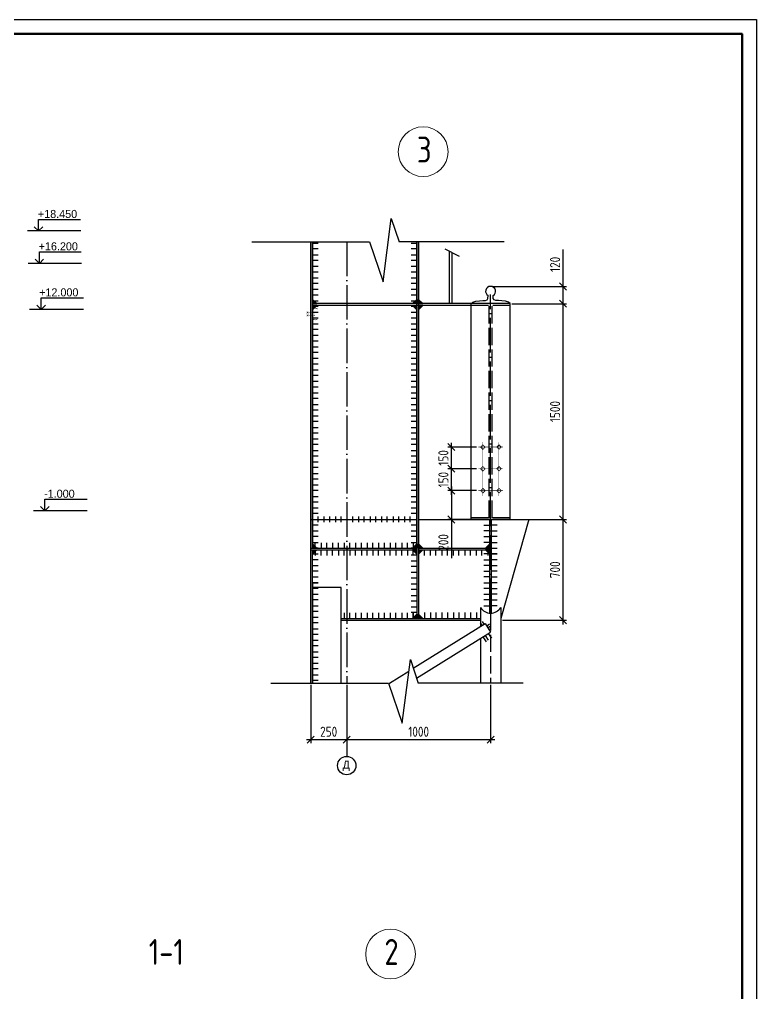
# Model space of a CAD drawing. Header units: millimetres. Extents: x -258606 to -95372, y 16759 to 83244.
# Drawn here: x -124261.1 to -124005.1, y 42006.5 to 42345.1 of the extents above; entities that cross this region are included whole.
import ezdxf

# ---------------------------------------------------------------- set-up
doc = ezdxf.new("R2010")
doc.units = ezdxf.units.MM
doc.header["$LTSCALE"] = 0.5
doc.linetypes.add('ACAD_ISO02W100', pattern=[15, 12, -3])
doc.linetypes.add('ACAD_ISO04W100', pattern=[30, 24, -3, 0, -3])
doc.layers.add('ЛИНИИ_015', color=7, linetype='Continuous', lineweight=13)
doc.layers.add('основной', color=7, linetype='Continuous', lineweight=60)
for name, color, linetype in [('Осевые', 7, 'ACAD_ISO04W100'), ('оси', 7, 'ACAD_ISO04W100'), ('текст', 7, 'Continuous'), ('тонкие', 7, 'Continuous')]:
    doc.layers.add(name, color=color, linetype=linetype)
doc.styles.add('style1', font='', dxfattribs={"oblique": 15, "height": 3.5})
doc.styles.add('ТЕКСТ_30', font='', dxfattribs={"height": 3.5})
doc.styles.get('style1').set_extended_font_data('GOST type A')
doc.styles.get('ТЕКСТ_30').set_extended_font_data('GOST2304')
doc.dimstyles.new('РАЗМЕРЫ_20', dxfattribs={"dimtxt": 3, "dimasz": 2.5, "dimexe": 1.25, "dimexo": 0.625, "dimgap": 1, "dimtad": 3, "dimdec": 1, "dimlfac": 20, "dimrnd": 1, "dimdsep": 46, "dimtxsty": 'ТЕКСТ_30', "dimblk1": 'OBLIQUE', "dimblk2": 'OBLIQUE', "dimsah": 1, "dimcen": 2.5, "dimdle": 1.5, "dimclrt": 4, "dimadec": 0, "dimazin": 0, "dimtfac": 1, "dimtdec": 1, "dimtmove": 0, "dimatfit": 3, "dimfxl": 1, "dimtolj": 1, "dimarcsym": 0})

# ---------------------------------------------------------------- blocks, each defined once
blk = doc.blocks.new('_Oblique')
at = {"color": 0, "linetype": 'ByBlock', "lineweight": -2}
blk.add_line((-0.5, -0.5), (0.5, 0.5), dxfattribs=at)
blk = doc.blocks.new('*D989')
at = {"layer": 'Defpoints', "color": 0, "transparency": 16777216}
for p in [(-124090.69, 42246.28), (-124072.32, 42246.28), (-124090.69, 42171.28)]:
    blk.add_point(p, dxfattribs=at)
at = {"layer": 'текст', "color": 0, "lineweight": -2, "transparency": 16777216}
for p, q in [((-124090.06, 42246.28), (-124071.07, 42246.28)), ((-124072.32, 42169.78), (-124072.32, 42247.78)), ((-124090.06, 42171.28), (-124071.07, 42171.28))]:
    blk.add_line(p, q, dxfattribs=at)
at = {"layer": 'текст', "color": 0, "lineweight": -2, "transparency": 16777216, "xscale": 2.5, "yscale": 2.5, "zscale": 2.5}
for p, rotation in [((-124072.32, 42246.28), 90), ((-124072.32, 42171.28), 270)]:
    blk.add_blockref('_Oblique', p, dxfattribs=dict(at, rotation=rotation))
at = {"layer": 'текст', "color": 4, "transparency": 16777216, "insert": (-124075.07, 42208.78), "char_height": 3.5, "attachment_point": 5, "rotation": 90, "style": 'ТЕКСТ_30'}
blk.add_mtext('\\A1;1500', dxfattribs=at)
blk = doc.blocks.new('*D990')
at = {"layer": 'Defpoints', "color": 0, "transparency": 16777216}
for p in [(-124097.47, 42252.28), (-124090.69, 42246.28), (-124072.32, 42246.28)]:
    blk.add_point(p, dxfattribs=at)
at = {"layer": 'текст', "color": 0, "lineweight": -2, "transparency": 16777216}
for p, q in [((-124072.32, 42252.28), (-124072.32, 42265.12)), ((-124096.84, 42252.28), (-124071.07, 42252.28)), ((-124072.32, 42246.28), (-124072.32, 42253.78)), ((-124090.06, 42246.28), (-124071.07, 42246.28))]:
    blk.add_line(p, q, dxfattribs=at)
at = {"layer": 'текст', "color": 0, "lineweight": -2, "transparency": 16777216, "xscale": 2.5, "yscale": 2.5, "zscale": 2.5}
for p, rotation in [((-124072.32, 42252.28), 90), ((-124072.32, 42246.28), 270)]:
    blk.add_blockref('_Oblique', p, dxfattribs=dict(at, rotation=rotation))
at = {"layer": 'текст', "color": 4, "transparency": 16777216, "insert": (-124075.07, 42259.95), "char_height": 3.5, "attachment_point": 5, "rotation": 90, "style": 'ТЕКСТ_30'}
blk.add_mtext('\\A1;120', dxfattribs=at)
blk = doc.blocks.new('*D991')
at = {"layer": 'Defpoints', "color": 0, "transparency": 16777216}
for p in [(-124084.2, 42171.28), (-124072.32, 42171.28), (-124093.97, 42136.28)]:
    blk.add_point(p, dxfattribs=at)
at = {"layer": 'текст', "color": 0, "lineweight": -2, "transparency": 16777216}
for p, q in [((-124083.57, 42171.28), (-124071.07, 42171.28)), ((-124072.32, 42134.78), (-124072.32, 42172.78)), ((-124093.34, 42136.28), (-124071.07, 42136.28))]:
    blk.add_line(p, q, dxfattribs=at)
at = {"layer": 'текст', "color": 0, "lineweight": -2, "transparency": 16777216, "xscale": 2.5, "yscale": 2.5, "zscale": 2.5}
for p, rotation in [((-124072.32, 42171.28), 90), ((-124072.32, 42136.28), 270)]:
    blk.add_blockref('_Oblique', p, dxfattribs=dict(at, rotation=rotation))
at = {"layer": 'текст', "color": 4, "transparency": 16777216, "insert": (-124075.07, 42153.78), "char_height": 3.5, "attachment_point": 5, "rotation": 90, "style": 'ТЕКСТ_30'}
blk.add_mtext('\\A1;700', dxfattribs=at)
blk = doc.blocks.new('*D992')
at = {"layer": 'Defpoints', "color": 0, "transparency": 16777216}
for p in [(-124159.97, 42114.41), (-124147.47, 42114.41), (-124147.47, 42094.72)]:
    blk.add_point(p, dxfattribs=at)
at = {"layer": 'текст', "color": 0, "lineweight": -2, "transparency": 16777216}
for p, q in [((-124159.97, 42113.78), (-124159.97, 42093.47)), ((-124147.47, 42113.78), (-124147.47, 42093.47)), ((-124161.47, 42094.72), (-124145.97, 42094.72))]:
    blk.add_line(p, q, dxfattribs=at)
at = {"layer": 'текст', "color": 0, "lineweight": -2, "transparency": 16777216, "xscale": 2.5, "yscale": 2.5, "zscale": 2.5, "rotation": 180}
blk.add_blockref('_Oblique', (-124159.97, 42094.72), dxfattribs=at)
at = {"layer": 'текст', "color": 0, "lineweight": -2, "transparency": 16777216, "xscale": 2.5, "yscale": 2.5, "zscale": 2.5}
blk.add_blockref('_Oblique', (-124147.47, 42094.72), dxfattribs=at)
at = {"layer": 'текст', "color": 4, "transparency": 16777216, "insert": (-124153.72, 42097.47), "char_height": 3.5, "attachment_point": 5, "style": 'ТЕКСТ_30'}
blk.add_mtext('\\A1;250', dxfattribs=at)
blk = doc.blocks.new('*D993')
at = {"layer": 'Defpoints', "color": 0, "transparency": 16777216}
for p in [(-124147.47, 42114.41), (-124097.47, 42114.41), (-124097.47, 42094.72)]:
    blk.add_point(p, dxfattribs=at)
at = {"layer": 'текст', "color": 0, "lineweight": -2, "transparency": 16777216}
for p, q in [((-124147.47, 42113.78), (-124147.47, 42093.47)), ((-124097.47, 42113.78), (-124097.47, 42093.47)), ((-124148.97, 42094.72), (-124095.97, 42094.72))]:
    blk.add_line(p, q, dxfattribs=at)
at = {"layer": 'текст', "color": 0, "lineweight": -2, "transparency": 16777216, "xscale": 2.5, "yscale": 2.5, "zscale": 2.5, "rotation": 180}
blk.add_blockref('_Oblique', (-124147.47, 42094.72), dxfattribs=at)
at = {"layer": 'текст', "color": 0, "lineweight": -2, "transparency": 16777216, "xscale": 2.5, "yscale": 2.5, "zscale": 2.5}
blk.add_blockref('_Oblique', (-124097.47, 42094.72), dxfattribs=at)
at = {"layer": 'текст', "color": 4, "transparency": 16777216, "insert": (-124122.47, 42097.47), "char_height": 3.5, "attachment_point": 5, "style": 'ТЕКСТ_30'}
blk.add_mtext('\\A1;1000', dxfattribs=at)
blk = doc.blocks.new('*D986')
at = {"layer": 'Defpoints', "color": 0, "transparency": 16777216}
for p in [(-124101.78, 42181.28), (-124111.11, 42171.28), (-124101.78, 42171.28)]:
    blk.add_point(p, dxfattribs=at)
at = {"layer": 'текст', "color": 0, "lineweight": -2, "transparency": 16777216}
for p, q in [((-124102.4, 42181.28), (-124112.36, 42181.28)), ((-124111.11, 42182.78), (-124111.11, 42171.28)), ((-124102.4, 42171.28), (-124112.36, 42171.28)), ((-124111.11, 42171.28), (-124111.11, 42157.78))]:
    blk.add_line(p, q, dxfattribs=at)
at = {"layer": 'текст', "color": 0, "lineweight": -2, "transparency": 16777216, "xscale": 2.5, "yscale": 2.5, "zscale": 2.5}
for p, rotation in [((-124111.11, 42181.28), 90), ((-124111.11, 42171.28), 270)]:
    blk.add_blockref('_Oblique', p, dxfattribs=dict(at, rotation=rotation))
at = {"layer": 'текст', "color": 4, "transparency": 16777216, "insert": (-124113.86, 42163.28), "char_height": 3.5, "attachment_point": 5, "rotation": 90, "style": 'ТЕКСТ_30'}
blk.add_mtext('\\A1;200', dxfattribs=at)
blk = doc.blocks.new('*D987')
at = {"layer": 'Defpoints', "color": 0, "transparency": 16777216}
for p in [(-124111.11, 42188.9), (-124101.78, 42188.9), (-124101.78, 42181.28)]:
    blk.add_point(p, dxfattribs=at)
at = {"layer": 'текст', "color": 0, "lineweight": -2, "transparency": 16777216}
for p, q in [((-124111.11, 42179.78), (-124111.11, 42190.4)), ((-124102.4, 42188.9), (-124112.36, 42188.9)), ((-124102.4, 42181.28), (-124112.36, 42181.28))]:
    blk.add_line(p, q, dxfattribs=at)
at = {"layer": 'текст', "color": 0, "lineweight": -2, "transparency": 16777216, "xscale": 2.5, "yscale": 2.5, "zscale": 2.5}
for p, rotation in [((-124111.11, 42188.9), 90), ((-124111.11, 42181.28), 270)]:
    blk.add_blockref('_Oblique', p, dxfattribs=dict(at, rotation=rotation))
at = {"layer": 'текст', "color": 4, "transparency": 16777216, "insert": (-124113.86, 42185.09), "char_height": 3.5, "attachment_point": 5, "rotation": 90, "style": 'ТЕКСТ_30'}
blk.add_mtext('\\A1;150', dxfattribs=at)
blk = doc.blocks.new('*D988')
at = {"layer": 'Defpoints', "color": 0, "transparency": 16777216}
for p in [(-124111.11, 42196.44), (-124101.78, 42196.44), (-124101.78, 42188.9)]:
    blk.add_point(p, dxfattribs=at)
at = {"layer": 'текст', "color": 0, "lineweight": -2, "transparency": 16777216}
for p, q in [((-124111.11, 42187.4), (-124111.11, 42197.94)), ((-124102.4, 42196.44), (-124112.36, 42196.44)), ((-124102.4, 42188.9), (-124112.36, 42188.9))]:
    blk.add_line(p, q, dxfattribs=at)
at = {"layer": 'текст', "color": 0, "lineweight": -2, "transparency": 16777216, "xscale": 2.5, "yscale": 2.5, "zscale": 2.5}
for p, rotation in [((-124111.11, 42196.44), 90), ((-124111.11, 42188.9), 270)]:
    blk.add_blockref('_Oblique', p, dxfattribs=dict(at, rotation=rotation))
at = {"layer": 'текст', "color": 4, "transparency": 16777216, "insert": (-124113.86, 42192.67), "char_height": 3.5, "attachment_point": 5, "rotation": 90, "style": 'ТЕКСТ_30'}
blk.add_mtext('\\A1;150', dxfattribs=at)

msp = doc.modelspace()

# ---------------------------------------------------------------- hatches: boundary and pattern name
h = msp.add_hatch(color=256)
h.dxf.hatch_style = 1
h.paths.add_polyline_path([(-124157.86896, 42246.28495), (-124159.36885, 42246.28495), (-124159.36885, 42247.78483)])
h = msp.add_hatch(color=256)
h.dxf.hatch_style = 1
h.paths.add_polyline_path([(-124157.86896, 42245.68495), (-124159.36885, 42245.68495), (-124159.36885, 42244.18506)])
h = msp.add_hatch(color=256)
h.dxf.hatch_style = 1
h.paths.add_polyline_path([(-124124.56896, 42246.28495), (-124123.06908, 42246.28495), (-124123.06908, 42247.78483)])
h = msp.add_hatch(color=256)
h.dxf.hatch_style = 1
h.paths.add_polyline_path([(-124124.56896, 42245.68495), (-124123.06908, 42245.68495), (-124123.06908, 42244.18506)])
h = msp.add_hatch(color=256)
h.dxf.hatch_style = 1
h.paths.add_polyline_path([(-124120.96896, 42246.28495), (-124122.46885, 42246.28495), (-124122.46885, 42247.78483)])
h = msp.add_hatch(color=256)
h.dxf.hatch_style = 1
h.paths.add_polyline_path([(-124120.96896, 42245.68495), (-124122.46885, 42245.68495), (-124122.46885, 42244.18506)])
h = msp.add_hatch(color=256)
h.dxf.hatch_style = 1
h.paths.add_polyline_path([(-124157.86896, 42161.28495), (-124159.36885, 42161.28495), (-124159.36885, 42162.78483)])
h = msp.add_hatch(color=256)
h.dxf.hatch_style = 1
h.paths.add_polyline_path([(-124157.86896, 42160.68495), (-124159.36885, 42160.68495), (-124159.36885, 42159.18506)])
h = msp.add_hatch(color=256)
h.dxf.hatch_style = 1
h.paths.add_polyline_path([(-124124.56896, 42161.28495), (-124123.06908, 42161.28495), (-124123.06908, 42162.78483)])
h = msp.add_hatch(color=256)
h.dxf.hatch_style = 1
h.paths.add_polyline_path([(-124124.56896, 42160.68495), (-124123.06908, 42160.68495), (-124123.06908, 42159.18506)])
h = msp.add_hatch(color=256)
h.dxf.hatch_style = 1
h.paths.add_polyline_path([(-124120.96896, 42161.28495), (-124122.46885, 42161.28495), (-124122.46885, 42162.78483)])
h = msp.add_hatch(color=256)
h.dxf.hatch_style = 1
h.paths.add_polyline_path([(-124120.96896, 42160.68495), (-124122.46885, 42160.68495), (-124122.46885, 42159.18506)])
h = msp.add_hatch(color=256)
h.dxf.hatch_style = 1
h.paths.add_polyline_path([(-124099.26896, 42161.28495), (-124097.76908, 42161.28495), (-124097.76908, 42162.78483)])
h = msp.add_hatch(color=256)
h.dxf.hatch_style = 1
h.paths.add_polyline_path([(-124099.26896, 42160.68495), (-124097.76908, 42160.68495), (-124097.76908, 42159.18506)])
h = msp.add_hatch(color=256)
h.dxf.hatch_style = 1
h.paths.add_polyline_path([(-124124.56896, 42136.88495), (-124123.06908, 42136.88495), (-124123.06908, 42138.38483)])
h = msp.add_hatch(color=256)
h.dxf.hatch_style = 1
h.paths.add_polyline_path([(-124120.96896, 42136.88495), (-124122.46885, 42136.88495), (-124122.46885, 42138.38483)])

# ---------------------------------------------------------------- linework, layer by layer
at = {"extrusion": (-1.34631e-16, -3.16371e-09, 1)}
for p, q in [((-124846.09721, 42345.07247), (-124005.09721, 42345.07247)), ((-124005.09721, 42345.07247), (-124005.09721, 41751.07247))]:
    msp.add_line(p, q, dxfattribs=at)
for p, q in [((-124134.8173, 42253.84854), (-124131.98626, 42275.94165)), ((-124131.98626, 42275.94165), (-124129.27722, 42267.8204)), ((-124180.40221, 42267.8204), (-124139.53571, 42267.8204)), ((-124159.36896, 42161.28495), (-124159.36896, 42267.8204)), ((-124159.36896, 42267.28495), (-124157.36896, 42267.28495)), ((-124157.36896, 42265.28495), (-124159.36896, 42265.28495)), ((-124139.53571, 42267.8204), (-124134.8173, 42253.84854)), ((-124092.80314, 42267.8204), (-124129.27722, 42267.8204)), ((-124125.06896, 42267.28495), (-124123.06896, 42267.28495)), ((-124123.06896, 42265.28495), (-124125.06896, 42265.28495)), ((-124113.35582, 42265.35944), (-124108.41328, 42262.80237)), ((-124159.36896, 42263.28495), (-124157.36896, 42263.28495)), ((-124125.06896, 42263.28495), (-124123.06896, 42263.28495)), ((-124157.36896, 42261.28495), (-124159.36896, 42261.28495)), ((-124159.36896, 42259.28495), (-124157.36896, 42259.28495)), ((-124123.06896, 42261.28495), (-124125.06896, 42261.28495)), ((-124125.06896, 42259.28495), (-124123.06896, 42259.28495)), ((-124157.36896, 42257.28495), (-124159.36896, 42257.28495)), ((-124159.36896, 42255.28495), (-124157.36896, 42255.28495)), ((-124123.06896, 42257.28495), (-124125.06896, 42257.28495)), ((-124125.06896, 42255.28495), (-124123.06896, 42255.28495)), ((-124157.36896, 42253.28495), (-124159.36896, 42253.28495)), ((-124159.36896, 42251.28495), (-124157.36896, 42251.28495)), ((-124123.06896, 42253.28495), (-124125.06896, 42253.28495)), ((-124125.06896, 42251.28495), (-124123.06896, 42251.28495)), ((-124157.36896, 42249.28495), (-124159.36896, 42249.28495)), ((-124123.06896, 42249.28495), (-124125.06896, 42249.28495)), ((-124159.36896, 42246.28495), (-124159.36896, 42247.78495)), ((-124157.86896, 42246.28495), (-124159.36896, 42247.78495)), ((-124159.36896, 42247.28495), (-124157.36896, 42247.28495)), ((-124159.36896, 42246.28495), (-124157.86896, 42246.28495)), ((-124159.36896, 42245.68495), (-124159.36896, 42244.18495)), ((-124159.36896, 42245.68495), (-124157.86896, 42245.68495)), ((-124157.86896, 42245.68495), (-124159.36896, 42244.18495)), ((-124157.36896, 42245.28495), (-124159.36896, 42245.28495)), ((-124125.06896, 42247.28495), (-124123.06896, 42247.28495)), ((-124123.06896, 42245.28495), (-124125.06896, 42245.28495)), ((-124124.56896, 42246.28495), (-124123.06896, 42247.78495)), ((-124123.06896, 42246.28495), (-124124.56896, 42246.28495)), ((-124123.06896, 42245.68495), (-124124.56896, 42245.68495)), ((-124124.56896, 42245.68495), (-124123.06896, 42244.18495)), ((-124123.06896, 42246.28495), (-124123.06896, 42247.78495)), ((-124123.06896, 42245.68495), (-124123.06896, 42244.18495)), ((-124122.46896, 42246.28495), (-124122.46896, 42247.78495)), ((-124120.96896, 42246.28495), (-124122.46896, 42247.78495)), ((-124122.46896, 42246.28495), (-124120.96896, 42246.28495)), ((-124122.46896, 42245.68495), (-124122.46896, 42244.18495)), ((-124122.46896, 42245.68495), (-124120.96896, 42245.68495)), ((-124120.96896, 42245.68495), (-124122.46896, 42244.18495)), ((-124159.36896, 42243.28495), (-124157.36896, 42243.28495)), ((-124157.36896, 42241.28495), (-124159.36896, 42241.28495)), ((-124125.06896, 42243.28495), (-124123.06896, 42243.28495)), ((-124123.06896, 42241.28495), (-124125.06896, 42241.28495)), ((-124159.36896, 42239.28495), (-124157.36896, 42239.28495)), ((-124125.06896, 42239.28495), (-124123.06896, 42239.28495)), ((-124157.36896, 42237.28495), (-124159.36896, 42237.28495)), ((-124159.36896, 42235.28495), (-124157.36896, 42235.28495)), ((-124123.06896, 42237.28495), (-124125.06896, 42237.28495)), ((-124125.06896, 42235.28495), (-124123.06896, 42235.28495)), ((-124157.36896, 42233.28495), (-124159.36896, 42233.28495)), ((-124159.36896, 42231.28495), (-124157.36896, 42231.28495)), ((-124123.06896, 42233.28495), (-124125.06896, 42233.28495)), ((-124125.06896, 42231.28495), (-124123.06896, 42231.28495)), ((-124157.36896, 42229.28495), (-124159.36896, 42229.28495)), ((-124123.06896, 42229.28495), (-124125.06896, 42229.28495)), ((-124159.36896, 42227.28495), (-124157.36896, 42227.28495)), ((-124157.36896, 42225.28495), (-124159.36896, 42225.28495)), ((-124125.06896, 42227.28495), (-124123.06896, 42227.28495)), ((-124123.06896, 42225.28495), (-124125.06896, 42225.28495)), ((-124159.36896, 42223.28495), (-124157.36896, 42223.28495)), ((-124157.36896, 42221.28495), (-124159.36896, 42221.28495)), ((-124125.06896, 42223.28495), (-124123.06896, 42223.28495)), ((-124123.06896, 42221.28495), (-124125.06896, 42221.28495)), ((-124159.36896, 42219.28495), (-124157.36896, 42219.28495)), ((-124125.06896, 42219.28495), (-124123.06896, 42219.28495)), ((-124157.36896, 42217.28495), (-124159.36896, 42217.28495)), ((-124159.36896, 42215.28495), (-124157.36896, 42215.28495)), ((-124123.06896, 42217.28495), (-124125.06896, 42217.28495)), ((-124125.06896, 42215.28495), (-124123.06896, 42215.28495)), ((-124157.36896, 42213.28495), (-124159.36896, 42213.28495)), ((-124159.36896, 42211.28495), (-124157.36896, 42211.28495)), ((-124123.06896, 42213.28495), (-124125.06896, 42213.28495)), ((-124125.06896, 42211.28495), (-124123.06896, 42211.28495)), ((-124157.36896, 42209.28495), (-124159.36896, 42209.28495)), ((-124159.36896, 42207.28495), (-124157.36896, 42207.28495)), ((-124123.06896, 42209.28495), (-124125.06896, 42209.28495)), ((-124125.06896, 42207.28495), (-124123.06896, 42207.28495)), ((-124157.36896, 42205.28495), (-124159.36896, 42205.28495)), ((-124123.06896, 42205.28495), (-124125.06896, 42205.28495)), ((-124159.36896, 42203.28495), (-124157.36896, 42203.28495)), ((-124157.36896, 42201.28495), (-124159.36896, 42201.28495)), ((-124125.06896, 42203.28495), (-124123.06896, 42203.28495)), ((-124123.06896, 42201.28495), (-124125.06896, 42201.28495)), ((-124159.36896, 42199.28495), (-124157.36896, 42199.28495)), ((-124157.36896, 42197.28495), (-124159.36896, 42197.28495)), ((-124125.06896, 42199.28495), (-124123.06896, 42199.28495)), ((-124123.06896, 42197.28495), (-124125.06896, 42197.28495)), ((-124159.36896, 42195.28495), (-124157.36896, 42195.28495)), ((-124125.06896, 42195.28495), (-124123.06896, 42195.28495)), ((-124157.36896, 42193.28495), (-124159.36896, 42193.28495)), ((-124159.36896, 42191.28495), (-124157.36896, 42191.28495)), ((-124123.06896, 42193.28495), (-124125.06896, 42193.28495)), ((-124125.06896, 42191.28495), (-124123.06896, 42191.28495)), ((-124157.36896, 42189.28495), (-124159.36896, 42189.28495)), ((-124159.36896, 42187.28495), (-124157.36896, 42187.28495)), ((-124123.06896, 42189.28495), (-124125.06896, 42189.28495)), ((-124125.06896, 42187.28495), (-124123.06896, 42187.28495)), ((-124157.36896, 42185.28495), (-124159.36896, 42185.28495)), ((-124123.06896, 42185.28495), (-124125.06896, 42185.28495)), ((-124159.36896, 42183.28495), (-124157.36896, 42183.28495)), ((-124157.36896, 42181.28495), (-124159.36896, 42181.28495)), ((-124157.36896, 42181.28495), (-124159.36896, 42181.28495)), ((-124125.06896, 42183.28495), (-124123.06896, 42183.28495)), ((-124123.06896, 42181.28495), (-124125.06896, 42181.28495)), ((-124159.36896, 42179.28495), (-124157.36896, 42179.28495)), ((-124159.36896, 42179.28495), (-124157.36896, 42179.28495)), ((-124157.36896, 42177.28495), (-124159.36896, 42177.28495)), ((-124157.36896, 42177.28495), (-124159.36896, 42177.28495)), ((-124125.06896, 42179.28495), (-124123.06896, 42179.28495)), ((-124123.06896, 42177.28495), (-124125.06896, 42177.28495)), ((-124159.36896, 42175.28495), (-124157.36896, 42175.28495)), ((-124159.36896, 42175.28495), (-124157.36896, 42175.28495)), ((-124125.06896, 42175.28495), (-124123.06896, 42175.28495)), ((-124157.36896, 42173.28495), (-124159.36896, 42173.28495)), ((-124157.36896, 42173.28495), (-124159.36896, 42173.28495)), ((-124159.36896, 42173.28495), (-124159.36896, 42171.28495)), ((-124159.36896, 42171.28495), (-124157.36896, 42171.28495)), ((-124159.36896, 42171.28495), (-124157.36896, 42171.28495)), ((-124157.36896, 42170.28495), (-124157.36896, 42172.28495)), ((-124155.36896, 42172.28495), (-124155.36896, 42170.28495)), ((-124153.36896, 42170.28495), (-124153.36896, 42172.28495)), ((-124151.36896, 42172.28495), (-124151.36896, 42170.28495)), ((-124149.36896, 42170.28495), (-124149.36896, 42172.28495)), ((-124147.36896, 42172.28495), (-124147.36896, 42170.28495)), ((-124145.36896, 42170.28495), (-124145.36896, 42172.28495)), ((-124143.36896, 42172.28495), (-124143.36896, 42170.28495)), ((-124141.36896, 42170.28495), (-124141.36896, 42172.28495)), ((-124139.36896, 42172.28495), (-124139.36896, 42170.28495)), ((-124137.36896, 42170.28495), (-124137.36896, 42172.28495)), ((-124135.36896, 42172.28495), (-124135.36896, 42170.28495)), ((-124133.36896, 42170.28495), (-124133.36896, 42172.28495)), ((-124131.36896, 42172.28495), (-124131.36896, 42170.28495)), ((-124129.36896, 42170.28495), (-124129.36896, 42172.28495)), ((-124127.36896, 42172.28495), (-124127.36896, 42170.28495)), ((-124125.36896, 42170.28495), (-124125.36896, 42172.28495)), ((-124123.06896, 42173.28495), (-124125.06896, 42173.28495)), ((-124125.06896, 42171.28495), (-124123.06896, 42171.28495)), ((-124097.46896, 42171.28495), (-124104.24794, 42171.28495)), ((-124097.76896, 42171.28495), (-124099.76896, 42171.28495)), ((-124090.68998, 42171.28495), (-124097.46896, 42171.28495)), ((-124157.36896, 42169.28495), (-124159.36896, 42169.28495)), ((-124157.36896, 42169.28495), (-124159.36896, 42169.28495)), ((-124159.36896, 42167.28495), (-124157.36896, 42167.28495)), ((-124159.36896, 42167.28495), (-124157.36896, 42167.28495)), ((-124123.06896, 42169.28495), (-124125.06896, 42169.28495)), ((-124125.06896, 42167.28495), (-124123.06896, 42167.28495)), ((-124099.76896, 42169.28495), (-124097.76896, 42169.28495)), ((-124097.76896, 42167.28495), (-124099.76896, 42167.28495)), ((-124095.16896, 42169.28495), (-124097.16896, 42169.28495)), ((-124097.16896, 42167.28495), (-124095.16896, 42167.28495)), ((-124157.36896, 42165.28495), (-124159.36896, 42165.28495)), ((-124157.36896, 42165.28495), (-124159.36896, 42165.28495)), ((-124159.36896, 42163.28495), (-124157.36896, 42163.28495)), ((-124159.36896, 42163.28495), (-124157.36896, 42163.28495)), ((-124158.36896, 42161.28495), (-124158.36896, 42163.18495)), ((-124156.36896, 42163.18495), (-124156.36896, 42161.28495)), ((-124154.36896, 42161.28495), (-124154.36896, 42163.18495)), ((-124152.36896, 42163.18495), (-124152.36896, 42161.28495)), ((-124150.36896, 42161.28495), (-124150.36896, 42163.18495)), ((-124148.36896, 42163.18495), (-124148.36896, 42161.28495)), ((-124146.36896, 42161.28495), (-124146.36896, 42163.18495)), ((-124144.36896, 42163.18495), (-124144.36896, 42161.28495)), ((-124142.36896, 42161.28495), (-124142.36896, 42163.18495)), ((-124140.36896, 42163.18495), (-124140.36896, 42161.28495)), ((-124138.36896, 42161.28495), (-124138.36896, 42163.18495)), ((-124136.36896, 42163.18495), (-124136.36896, 42161.28495)), ((-124134.36896, 42161.28495), (-124134.36896, 42163.18495)), ((-124132.36896, 42163.18495), (-124132.36896, 42161.28495)), ((-124130.36896, 42161.28495), (-124130.36896, 42163.18495)), ((-124128.36896, 42163.18495), (-124128.36896, 42161.28495)), ((-124126.36896, 42161.28495), (-124126.36896, 42163.18495)), ((-124123.06896, 42165.28495), (-124125.06896, 42165.28495)), ((-124125.06896, 42163.28495), (-124123.06896, 42163.28495)), ((-124124.36896, 42163.18495), (-124124.36896, 42161.28495)), ((-124099.76896, 42165.28495), (-124097.76896, 42165.28495)), ((-124097.76896, 42163.28495), (-124099.76896, 42163.28495)), ((-124095.16896, 42165.28495), (-124097.16896, 42165.28495)), ((-124097.16896, 42163.28495), (-124095.16896, 42163.28495)), ((-124159.36896, 42161.28495), (-124159.36896, 42162.78495)), ((-124157.86896, 42161.28495), (-124159.36896, 42162.78495)), ((-124157.36896, 42161.28495), (-124159.36896, 42161.28495)), ((-124159.36896, 42161.28495), (-124157.86896, 42161.28495)), ((-124157.36896, 42161.28495), (-124159.36896, 42161.28495)), ((-124159.36896, 42160.68495), (-124159.36896, 42159.18495)), ((-124159.36896, 42160.68495), (-124157.86896, 42160.68495)), ((-124157.86896, 42160.68495), (-124159.36896, 42159.18495)), ((-124158.36896, 42160.68495), (-124158.36896, 42158.68495)), ((-124156.36896, 42158.68495), (-124156.36896, 42160.68495)), ((-124154.36896, 42160.68495), (-124154.36896, 42158.68495)), ((-124152.36896, 42158.68495), (-124152.36896, 42160.68495)), ((-124150.36896, 42160.68495), (-124150.36896, 42158.68495)), ((-124148.36896, 42158.68495), (-124148.36896, 42160.68495)), ((-124146.36896, 42160.68495), (-124146.36896, 42158.68495)), ((-124144.36896, 42158.68495), (-124144.36896, 42160.68495)), ((-124142.36896, 42160.68495), (-124142.36896, 42158.68495)), ((-124140.36896, 42158.68495), (-124140.36896, 42160.68495)), ((-124138.36896, 42160.68495), (-124138.36896, 42158.68495)), ((-124136.36896, 42158.68495), (-124136.36896, 42160.68495)), ((-124134.36896, 42160.68495), (-124134.36896, 42158.68495)), ((-124132.36896, 42158.68495), (-124132.36896, 42160.68495)), ((-124130.36896, 42160.68495), (-124130.36896, 42158.68495)), ((-124128.36896, 42158.68495), (-124128.36896, 42160.68495)), ((-124126.36896, 42160.68495), (-124126.36896, 42158.68495)), ((-124123.06896, 42161.28495), (-124125.06896, 42161.28495)), ((-124124.56896, 42161.28495), (-124123.06896, 42162.78495)), ((-124123.06896, 42161.28495), (-124124.56896, 42161.28495)), ((-124123.06896, 42160.68495), (-124124.56896, 42160.68495)), ((-124124.56896, 42160.68495), (-124123.06896, 42159.18495)), ((-124124.36896, 42158.68495), (-124124.36896, 42160.68495)), ((-124123.06896, 42161.28495), (-124123.06896, 42162.78495)), ((-124123.06896, 42160.68495), (-124123.06896, 42159.18495)), ((-124122.46896, 42161.28495), (-124122.46896, 42162.78495)), ((-124120.96896, 42161.28495), (-124122.46896, 42162.78495)), ((-124122.46896, 42161.28495), (-124120.96896, 42161.28495)), ((-124122.46896, 42160.68495), (-124122.46896, 42159.18495)), ((-124122.46896, 42160.68495), (-124120.96896, 42160.68495)), ((-124120.96896, 42160.68495), (-124122.46896, 42159.18495)), ((-124122.46896, 42160.68495), (-124122.46896, 42158.68495)), ((-124120.46896, 42158.68495), (-124120.46896, 42160.68495)), ((-124118.46896, 42160.68495), (-124118.46896, 42158.68495)), ((-124116.46896, 42158.68495), (-124116.46896, 42160.68495)), ((-124114.46896, 42160.68495), (-124114.46896, 42158.68495)), ((-124112.46896, 42158.68495), (-124112.46896, 42160.68495)), ((-124110.46896, 42160.68495), (-124110.46896, 42158.68495)), ((-124108.46896, 42158.68495), (-124108.46896, 42160.68495)), ((-124106.46896, 42160.68495), (-124106.46896, 42158.68495)), ((-124104.46896, 42158.68495), (-124104.46896, 42160.68495)), ((-124102.46896, 42160.68495), (-124102.46896, 42158.68495)), ((-124100.46896, 42158.68495), (-124100.46896, 42160.68495)), ((-124099.76896, 42161.28495), (-124097.76896, 42161.28495)), ((-124099.26896, 42161.28495), (-124097.76896, 42162.78495)), ((-124097.76896, 42161.28495), (-124099.26896, 42161.28495)), ((-124097.76896, 42160.68495), (-124099.26896, 42160.68495)), ((-124099.26896, 42160.68495), (-124097.76896, 42159.18495)), ((-124098.46896, 42160.68495), (-124098.46896, 42158.68495)), ((-124097.76896, 42161.28495), (-124097.76896, 42162.78495)), ((-124097.76896, 42160.68495), (-124097.76896, 42159.18495)), ((-124097.16897, 42161.28495), (-124095.16897, 42161.28495)), ((-124159.36896, 42159.28495), (-124157.36896, 42159.28495)), ((-124157.36896, 42157.28495), (-124159.36896, 42157.28495)), ((-124123.06896, 42158.88495), (-124125.06896, 42158.88495)), ((-124125.06896, 42156.88495), (-124123.06896, 42156.88495)), ((-124097.76896, 42159.28495), (-124099.76896, 42159.28495)), ((-124099.76896, 42157.28495), (-124097.76896, 42157.28495)), ((-124095.16897, 42159.28495), (-124097.16897, 42159.28495)), ((-124097.16896, 42159.28495), (-124095.16896, 42159.28495)), ((-124095.16896, 42157.28495), (-124097.16896, 42157.28495)), ((-124159.36896, 42155.28495), (-124157.36896, 42155.28495)), ((-124157.36896, 42153.28495), (-124159.36896, 42153.28495)), ((-124123.06896, 42154.88495), (-124125.06896, 42154.88495)), ((-124097.76896, 42155.28495), (-124099.76896, 42155.28495)), ((-124099.76896, 42153.28495), (-124097.76896, 42153.28495)), ((-124097.16896, 42155.28495), (-124095.16896, 42155.28495)), ((-124095.16896, 42153.28495), (-124097.16896, 42153.28495)), ((-124159.36896, 42151.28495), (-124157.36896, 42151.28495)), ((-124125.06896, 42152.88495), (-124123.06896, 42152.88495)), ((-124123.06896, 42150.88495), (-124125.06896, 42150.88495)), ((-124097.76896, 42151.28495), (-124099.76896, 42151.28495)), ((-124097.16896, 42151.28495), (-124095.16896, 42151.28495)), ((-124159.36896, 42149.28495), (-124157.36896, 42149.28495)), ((-124157.36896, 42149.28495), (-124159.36896, 42149.28495)), ((-124157.36896, 42147.28495), (-124159.36896, 42147.28495)), ((-124125.06896, 42148.88495), (-124123.06896, 42148.88495)), ((-124123.06896, 42146.88495), (-124125.06896, 42146.88495)), ((-124099.76896, 42149.28495), (-124097.76896, 42149.28495)), ((-124097.76896, 42147.28495), (-124099.76896, 42147.28495)), ((-124095.16896, 42149.28495), (-124097.16896, 42149.28495)), ((-124097.16896, 42147.28495), (-124095.16896, 42147.28495)), ((-124159.36896, 42145.28495), (-124157.36896, 42145.28495)), ((-124157.36896, 42143.28495), (-124159.36896, 42143.28495)), ((-124125.06896, 42144.88495), (-124123.06896, 42144.88495)), ((-124123.06896, 42142.88495), (-124125.06896, 42142.88495)), ((-124099.76896, 42145.28495), (-124097.76896, 42145.28495)), ((-124097.76896, 42143.28495), (-124099.76896, 42143.28495)), ((-124095.16896, 42145.28495), (-124097.16896, 42145.28495)), ((-124097.16896, 42143.28495), (-124095.16896, 42143.28495)), ((-124159.36896, 42141.28495), (-124157.36896, 42141.28495)), ((-124125.06896, 42140.88495), (-124123.06896, 42140.88495)), ((-124099.76896, 42141.28495), (-124097.76896, 42141.28495)), ((-124095.16896, 42141.28495), (-124097.16896, 42141.28495)), ((-124157.36896, 42139.28495), (-124159.36896, 42139.28495)), ((-124159.36896, 42137.28495), (-124157.36896, 42137.28495)), ((-124159.36896, 42114.40649), (-124159.36896, 42136.28495)), ((-124148.36897, 42138.78495), (-124148.36897, 42136.88495)), ((-124146.36897, 42136.88495), (-124146.36897, 42138.78495)), ((-124144.36897, 42138.78495), (-124144.36897, 42136.88495)), ((-124142.36897, 42136.88495), (-124142.36897, 42138.78495)), ((-124140.36897, 42138.78495), (-124140.36897, 42136.88495)), ((-124138.36897, 42136.88495), (-124138.36897, 42138.78495)), ((-124136.36897, 42138.78495), (-124136.36897, 42136.88495)), ((-124134.36897, 42136.88495), (-124134.36897, 42138.78495)), ((-124132.36897, 42138.78495), (-124132.36897, 42136.88495)), ((-124130.36897, 42136.88495), (-124130.36897, 42138.78495)), ((-124128.36897, 42138.78495), (-124128.36897, 42136.88495)), ((-124126.36897, 42136.88495), (-124126.36897, 42138.78495)), ((-124123.06896, 42138.88495), (-124125.06896, 42138.88495)), ((-124125.06896, 42136.88495), (-124123.06896, 42136.88495)), ((-124124.56896, 42136.88495), (-124123.06896, 42138.38495)), ((-124123.06896, 42136.88495), (-124124.56896, 42136.88495)), ((-124124.36897, 42138.78495), (-124124.36897, 42136.88495)), ((-124124.36896, 42136.88494), (-124124.36896, 42138.88494)), ((-124123.06896, 42136.88495), (-124123.06896, 42138.38495)), ((-124122.46896, 42136.88495), (-124122.46896, 42138.38495)), ((-124120.96896, 42136.88495), (-124122.46896, 42138.38495)), ((-124122.46896, 42136.88495), (-124120.96896, 42136.88495)), ((-124120.36896, 42136.88494), (-124120.36896, 42138.88494)), ((-124118.36896, 42138.88494), (-124118.36896, 42136.88494)), ((-124116.36896, 42136.88494), (-124116.36896, 42138.88494)), ((-124114.36896, 42138.88494), (-124114.36896, 42136.88494)), ((-124112.36896, 42136.88494), (-124112.36896, 42138.88494)), ((-124110.36896, 42138.88494), (-124110.36896, 42136.88494)), ((-124108.36896, 42136.88494), (-124108.36896, 42138.88494)), ((-124106.36896, 42138.88494), (-124106.36896, 42136.88494)), ((-124104.36896, 42136.88494), (-124104.36896, 42138.88494)), ((-124102.36896, 42138.88494), (-124102.36896, 42136.88494)), ((-124157.36896, 42135.28495), (-124159.36896, 42135.28495)), ((-124159.36896, 42133.28495), (-124157.36896, 42133.28495)), ((-124100.30651, 42134.45528), (-124100.96896, 42135.32678)), ((-124099.69435, 42134.83566), (-124100.25896, 42135.78209)), ((-124098.82842, 42134.30801), (-124097.85319, 42134.96254)), ((-124098.38756, 42133.59851), (-124097.46896, 42134.28867)), ((-124097.98873, 42132.95665), (-124097.46896, 42133.35984)), ((-124157.36896, 42131.28495), (-124159.36896, 42131.28495)), ((-124159.36896, 42129.28495), (-124157.36896, 42129.28495)), ((-124100.20316, 42130.41025), (-124099.01971, 42128.70955)), ((-124099.33466, 42130.95339), (-124098.26505, 42129.28965)), ((-124098.33575, 42131.57808), (-124097.21634, 42129.94957)), ((-124157.36896, 42127.28495), (-124159.36896, 42127.28495)), ((-124159.36896, 42125.28495), (-124157.36896, 42125.28495)), ((-124157.36896, 42123.28495), (-124159.36896, 42123.28495)), ((-124128.17937, 42100.43463), (-124125.34833, 42122.52774)), ((-124125.34833, 42122.52774), (-124122.6393, 42114.40649)), ((-124159.36896, 42121.28495), (-124157.36896, 42121.28495)), ((-124157.36896, 42119.28495), (-124159.36896, 42119.28495)), ((-124159.36896, 42117.28495), (-124157.36896, 42117.28495)), ((-124132.57229, 42114.40649), (-124125.85408, 42118.58094)), ((-124173.76429, 42114.40649), (-124132.89779, 42114.40649)), ((-124157.36896, 42115.28495), (-124159.36896, 42115.28495)), ((-124132.89779, 42114.40649), (-124128.17937, 42100.43463)), ((-124086.16521, 42114.40649), (-124122.6393, 42114.40649))]:
    msp.add_line(p, q)
at = {"linetype": 'ACAD_ISO02W100'}
msp.add_line((-124097.46896, 42138.70846), (-124097.46896, 42114.40649), dxfattribs=at)
at = {"linetype": 'Continuous', "ltscale": 0.5, "const_width": 0.21903}
for points in [[(-124157.66991, 42244.41672, 0.830542145), (-124159.36896, 42243.28495, -0.435528393)], [(-124157.66991, 42240.9795, -0.89642074), (-124159.26408, 42242.11126, 0.435528393)]]:
    msp.add_lwpolyline(points, format="xyb", dxfattribs=at)
at = {"linetype": 'Continuous', "ltscale": 0.5, "const_width": 0.10951}
for points in [[(-124161.42461, 42242.94961), (-124160.8163, 42243.51549)], [(-124161.42461, 42241.92264), (-124160.8163, 42242.48852)], [(-124160.83728, 42242.86578), (-124161.31973, 42243.57837)], [(-124160.83728, 42241.8388), (-124161.31973, 42242.55139)], [(-124158.52992, 42243.22207), (-124161.04704, 42243.22207)], [(-124158.52992, 42242.1951), (-124161.04704, 42242.1951)], [(-124159.31208, 42243.22995), (-124158.50336, 42243.22995)], [(-124159.31208, 42242.19102), (-124158.50336, 42242.19102)], [(-124158.5509, 42242.97057), (-124158.5509, 42243.45262)], [(-124158.5509, 42241.94359), (-124158.5509, 42242.42564)]]:
    msp.add_lwpolyline(points, dxfattribs=at)
at = {"color": 18, "ltscale": 0.5, "true_color": 0x000000}
for points, const_width in [([(-124100.95202, 42196.42601), (-124100.15582, 42197.22155), (-124099.35963, 42196.42601)], 0.28), ([(-124100.25078, 42179.38116), (-124100.25078, 42198.19056)], 0.15), ([(-124093.75727, 42196.42601), (-124094.55346, 42197.22155), (-124095.34966, 42196.42601)], 0.28), ([(-124094.61093, 42179.38116), (-124094.61093, 42198.03826)], 0.15), ([(-124101.77507, 42196.43908), (-124093.16286, 42196.43908)], 0.15), ([(-124100.95202, 42196.42601), (-124100.15582, 42195.63047), (-124099.35963, 42196.42601)], 0.28), ([(-124093.75727, 42196.42601), (-124094.55346, 42195.63047), (-124095.34966, 42196.42601)], 0.28), ([(-124101.77507, 42188.90009), (-124093.16286, 42188.90009)], 0.15), ([(-124100.95202, 42188.88702), (-124100.15582, 42189.68256), (-124099.35963, 42188.88702)], 0.28), ([(-124100.95202, 42188.88702), (-124100.15582, 42188.09148), (-124099.35963, 42188.88702)], 0.28), ([(-124093.75727, 42188.88702), (-124094.55346, 42189.68256), (-124095.34966, 42188.88702)], 0.28), ([(-124093.75727, 42188.88702), (-124094.55346, 42188.09148), (-124095.34966, 42188.88702)], 0.28), ([(-124101.77507, 42181.28495), (-124093.16286, 42181.28495)], 0.15), ([(-124100.95202, 42181.27188), (-124100.15582, 42182.06742), (-124099.35963, 42181.27188)], 0.28), ([(-124100.95202, 42181.27188), (-124100.15582, 42180.47634), (-124099.35963, 42181.27188)], 0.28), ([(-124093.75727, 42181.27188), (-124094.55346, 42182.06742), (-124095.34966, 42181.27188)], 0.28), ([(-124093.75727, 42181.27188), (-124094.55346, 42180.47634), (-124095.34966, 42181.27188)], 0.28)]:
    msp.add_lwpolyline(points, dxfattribs=dict(at, const_width=const_width))
at = {"layer": 'ЛИНИИ_015', "color": 7, "linetype": 'Continuous', "ltscale": 0.5}
for centre in [(-124120.91999, 42299.11553), (-124132.22111, 42020.19392)]:
    msp.add_circle(centre, 8.64886, dxfattribs=at)
at = {"layer": 'Осевые'}
for p, q in [((-124147.46896, 42267.8204), (-124147.46896, 42114.40649)), ((-124097.46896, 42138.70846), (-124097.46896, 42249.44228))]:
    msp.add_line(p, q, dxfattribs=at)
at = {"layer": 'оси', "ltscale": 20}
msp.add_line((-124147.46896, 42101.6589), (-124147.46896, 42088.91697), dxfattribs=at)
at = {"layer": 'основной', "lineweight": 0, "extrusion": (-1.34631e-16, -3.16371e-09, 1)}
msp.add_line((-124010.09721, 42340.07247), (-124826.09721, 42340.07247), dxfattribs=at)
msp.add_line((-124010.09721, 42340.07247), (-124826.09721, 42340.07247), dxfattribs=at)
at = {"layer": 'основной', "elevation": -0.00001}
msp.add_lwpolyline([(-124010.09721, 41756.07247), (-124826.09721, 41756.07247), (-124826.09721, 42340.07247), (-124010.09721, 42340.07247), (-124010.09721, 41756.07247)], dxfattribs=at)
at = {"layer": 'текст', "linetype": 'Continuous', "ltscale": 20}
for p, q in [((-124254.50779, 42271.55134), (-124254.50779, 42275.55134)), ((-124254.50779, 42275.55134), (-124239.96402, 42275.55134)), ((-124254.50779, 42271.55134), (-124256.00505, 42273.03438)), ((-124254.50779, 42271.55134), (-124253.01054, 42273.03438)), ((-124254.24396, 42260.30134), (-124255.74122, 42261.78438)), ((-124254.24396, 42260.30134), (-124254.24396, 42264.30134)), ((-124254.24396, 42264.30134), (-124239.70019, 42264.30134)), ((-124254.24396, 42260.30134), (-124252.74671, 42261.78438)), ((-124253.60535, 42244.30134), (-124253.60535, 42248.30134)), ((-124253.60535, 42248.30134), (-124238.92751, 42248.30134)), ((-124253.60535, 42244.30134), (-124255.10261, 42245.78438)), ((-124253.60535, 42244.30134), (-124252.10809, 42245.78438)), ((-124252.33128, 42174.30134), (-124252.33128, 42178.30134)), ((-124252.33128, 42178.30134), (-124237.65343, 42178.30134)), ((-124252.33128, 42174.30134), (-124253.82853, 42175.78438)), ((-124252.33128, 42174.30134), (-124250.83402, 42175.78438))]:
    msp.add_line(p, q, dxfattribs=at)
at = {"layer": 'текст', "ltscale": 20}
msp.add_circle((-124147.46896, 42085.71697), 3.2, dxfattribs=at)
at = {"layer": 'тонкие', "lineweight": 0, "extrusion": (-1.34631e-16, -3.16371e-09, 1)}
msp.add_line((-124010.09721, 41756.07247), (-124010.09721, 42340.07247), dxfattribs=at)
at = {"layer": 'тонкие', "color": 7, "lineweight": 0, "extrusion": (-1.34631e-16, -3.16371e-09, 1)}
msp.add_line((-124010.09721, 41756.07247), (-124010.09721, 42340.07247), dxfattribs=at)
at = {"layer": 'тонкие', "ltscale": 20}
for p, q in [((-124239.82995, 42271.55134), (-124258.37372, 42271.55134)), ((-124239.56612, 42260.30134), (-124258.10989, 42260.30134)), ((-124238.92751, 42244.30134), (-124257.60535, 42244.30134)), ((-124237.63963, 42174.30134), (-124256.31748, 42174.30134))]:
    msp.add_line(p, q, dxfattribs=at)
at = {"layer": 'тонкие'}
for p, q in [((-124159.96896, 42161.28495), (-124159.96896, 42267.8204)), ((-124159.36896, 42267.8204), (-124159.36896, 42161.28495)), ((-124123.06896, 42267.8204), (-124123.06896, 42136.88495)), ((-124123.06896, 42161.28495), (-124123.06896, 42267.8204)), ((-124122.46896, 42267.8204), (-124122.46896, 42136.88495)), ((-124111.78073, 42246.28495), (-124111.78073, 42264.54455)), ((-124110.78073, 42246.28495), (-124110.78073, 42264.02719)), ((-124104.24794, 42246.28495), (-124159.36896, 42246.28495)), ((-124104.24794, 42245.68495), (-124159.36896, 42245.68495)), ((-124104.24794, 42171.28495), (-124104.24794, 42246.28495)), ((-124090.68998, 42246.28495), (-124104.24794, 42246.28495)), ((-124090.68998, 42171.28495), (-124090.68998, 42246.28495)), ((-124159.96896, 42171.28495), (-124123.06896, 42171.28495)), ((-124122.46896, 42171.28495), (-124084.19927, 42171.28495)), ((-124097.76896, 42138.70846), (-124097.76896, 42171.28495)), ((-124097.16896, 42138.70846), (-124097.16896, 42171.28495)), ((-124084.19927, 42171.28495), (-124093.96896, 42136.88495)), ((-124159.96896, 42114.40649), (-124159.96896, 42161.28495)), ((-124159.96896, 42161.28495), (-124123.06896, 42161.28495)), ((-124159.96896, 42160.68495), (-124123.06896, 42160.68495)), ((-124159.36896, 42136.28495), (-124159.36896, 42160.68495)), ((-124122.46896, 42161.28495), (-124097.76896, 42161.28495)), ((-124122.46896, 42160.68495), (-124097.76896, 42160.68495)), ((-124159.36896, 42149.28495), (-124159.36896, 42114.40649)), ((-124149.36896, 42147.61789), (-124159.36896, 42147.61789)), ((-124149.36896, 42114.40649), (-124149.36896, 42147.61789)), ((-124100.96896, 42140.68776), (-124100.96896, 42134.04366)), ((-124093.96896, 42140.68776), (-124093.96896, 42114.40649)), ((-124149.36896, 42136.88495), (-124100.96896, 42136.88495)), ((-124149.36896, 42136.28495), (-124100.96896, 42136.28495)), ((-124124.34465, 42119.51885), (-124099.30616, 42135.07687)), ((-124099.30616, 42135.07687), (-124097.46896, 42132.12016)), ((-124123.18376, 42116.03869), (-124097.46896, 42132.12016)), ((-124100.96896, 42129.94226), (-124100.96896, 42114.40649))]:
    msp.add_line(p, q, dxfattribs=at)
at = {"layer": 'тонкие', "linetype": 'ACAD_ISO02W100'}
for p, q in [((-124090.68998, 42245.68495), (-124104.24794, 42245.68495)), ((-124097.96896, 42171.88495), (-124097.96896, 42245.68495)), ((-124096.96896, 42171.88495), (-124096.96896, 42245.68495)), ((-124090.68998, 42171.88495), (-124104.24794, 42171.88495))]:
    msp.add_line(p, q, dxfattribs=at)
at = {"layer": 'тонкие'}
for centre, radius, start, end in [((-124097.46896, 42250.55688), 1.72807, 90, 239.7427227), ((-124097.46896, 42250.55688), 1.72807, 300.2572773, 90), ((-124097.46896, 42142.79263), 4.08418, 211.0223871, 328.9776129)]:
    msp.add_arc(centre, radius, start, end, dxfattribs=at)
for points in [[(-124104.24794, 42246.28495), (-124103.87653, 42247.21473), (-124099.23753, 42247.30806), (-124098.30081, 42247.47652), (-124098.33971, 42249.06422)], [(-124090.68998, 42246.28495), (-124091.06139, 42247.21473), (-124095.7004, 42247.30806), (-124096.63711, 42247.47652), (-124096.59821, 42249.06422)]]:
    msp.add_open_spline(points, degree=3, dxfattribs=at)

# ---------------------------------------------------------------- texts
at = {"ltscale": 0.5, "style": 'style1'}
for s, p in [('3', (-124123.07801, 42295.34212)), ('1-1', (-124216.23201, 42016.42051)), ('2', (-124134.37913, 42016.42051))]:
    msp.add_text(s, height=9, dxfattribs=at).set_placement(p)
at = {"layer": 'текст', "linetype": 'Continuous', "ltscale": 20}
for s, p in [('+18.450', (-124254.74777, 42276.06193)), ('+16.200', (-124254.48394, 42264.81193)), ('+12.000', (-124254.31199, 42248.81193)), ('-1.000', (-124252.58717, 42178.81193)), ('Д', (-124148.88599, 42084.61714))]:
    msp.add_text(s, height=2.8, dxfattribs=at).set_placement(p)

# ---------------------------------------------------------------- dimensions: what is measured, and where the dimension line sits
at = {"layer": 'текст'}
dim = msp.add_linear_dim(base=(-124072.31504, 42246.28495), p1=(-124097.46896, 42252.28495), p2=(-124090.68998, 42246.28495), angle=90, dimstyle='РАЗМЕРЫ_20', dxfattribs=at)
dim.commit()
dim.dimension.update_dxf_attribs({"geometry": '*D990', "text_midpoint": (-124072.31504, 42259.95162), "dimtype": 160})
for base, p1, p2, picture, middle in [((-124072.31504, 42246.28495), (-124090.68998, 42171.28495), (-124090.68998, 42246.28495), '*D989', (-124075.06504, 42208.78495)), ((-124111.10644, 42171.28495), (-124101.77507, 42181.28495), (-124101.77507, 42171.28495), '*D986', (-124113.85644, 42163.28495)), ((-124072.31504, 42171.28495), (-124093.96896, 42136.28495), (-124084.19927, 42171.28495), '*D991', (-124075.06504, 42153.78495))]:
    dim = msp.add_linear_dim(base=base, p1=p1, p2=p2, angle=90, dimstyle='РАЗМЕРЫ_20', dxfattribs=at)
    dim.commit()
    dim.dimension.update_dxf_attribs({"geometry": picture, "text_midpoint": middle})
for base, p1, p2, picture, middle in [((-124111.10644, 42196.43908), (-124101.77507, 42188.90009), (-124101.77507, 42196.43908), '*D988', (-124111.10644, 42192.66958)), ((-124111.10644, 42188.90009), (-124101.77507, 42181.28495), (-124101.77507, 42188.90009), '*D987', (-124111.10644, 42185.09252))]:
    dim = msp.add_linear_dim(base=base, p1=p1, p2=p2, angle=90, text='150', dimstyle='РАЗМЕРЫ_20', dxfattribs=at)
    dim.commit()
    dim.dimension.update_dxf_attribs({"geometry": picture, "text_midpoint": middle, "dimtype": 160})
for base, p1, p2, picture, middle in [((-124147.46896, 42094.72175), (-124159.96896, 42114.40649), (-124147.46896, 42114.40649), '*D992', (-124153.71896, 42097.47175)), ((-124097.46896, 42094.72175), (-124147.46896, 42114.40649), (-124097.46896, 42114.40649), '*D993', (-124122.46896, 42097.47175))]:
    dim = msp.add_linear_dim(base=base, p1=p1, p2=p2, dimstyle='РАЗМЕРЫ_20', dxfattribs=at)
    dim.commit()
    dim.dimension.update_dxf_attribs({"geometry": picture, "text_midpoint": middle})

doc.saveas('drawing.dxf')
